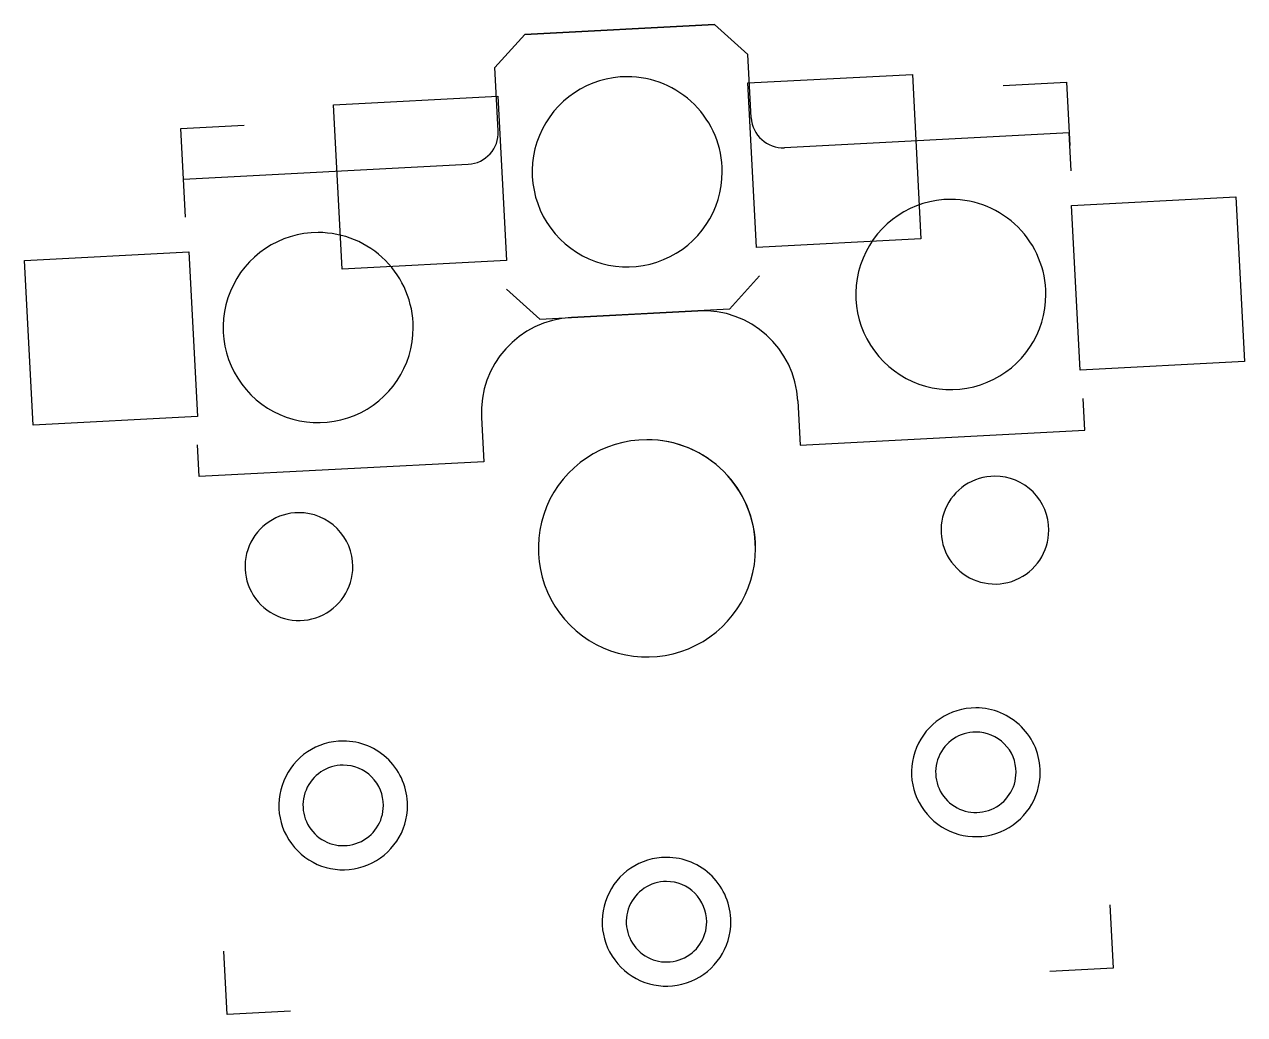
# Model space of a CAD drawing. Extents: x 28 to 165, y -144 to -37.
# Drawn here: x 73.98 to 93.24, y -95.96 to -80.34 of the extents above; entities that cross this region are included whole.
import ezdxf

# ---------------------------------------------------------------- set-up
doc = ezdxf.new("R2010")
doc.units = 0
doc.layers.get('0').update_dxf_attribs({"linetype": 'CONTINUOUS'})

msp = doc.modelspace()

# ---------------------------------------------------------------- linework, layer by layer
at = {"color": 7}
for points in [[(84.875749, -80.339309), (81.879858, -80.496317), (81.406711, -81.021799)], [(81.406711, -81.021799), (81.879858, -80.496317)], [(81.879858, -80.496317), (84.875749, -80.339309)], [(84.875749, -80.339309), (85.401232, -80.812456)], [(85.401232, -80.812456), (84.875749, -80.339309)], [(85.453568, -81.811086), (85.401232, -80.812456)], [(81.459047, -82.02043), (81.406711, -81.021799)], [(89.43239, -81.302154), (90.43102, -81.249818)], [(89.43239, -81.302154), (90.43102, -81.249818)], [(90.43102, -81.249818), (90.483356, -82.248448)], [(90.43102, -81.249818), (90.483356, -82.248448)], [(76.450194, -81.982521), (77.448824, -81.930185)], [(76.450194, -81.982521), (77.448824, -81.930185)], [(76.50253, -82.981151), (76.450194, -81.982521)], [(76.50253, -82.981151), (76.450194, -81.982521)], [(90.472889, -82.048721), (85.979052, -82.284234)], [(90.50429, -82.6479), (90.472889, -82.048721)], [(76.492062, -82.781426), (80.985899, -82.545914)], [(76.523464, -83.380604), (76.492062, -82.781426)], [(85.584409, -84.307663), (85.111261, -84.833146)], [(81.589887, -84.517007), (82.11537, -84.990154), (84.611946, -84.859314)], [(85.111261, -84.833146), (82.614685, -84.963986)], [(86.188396, -86.278755), (86.225031, -86.977797)], [(90.718868, -86.742285), (90.6927, -86.242969)], [(81.195243, -86.540436), (81.231878, -87.239477)], [(86.225031, -86.977797), (90.718868, -86.742285)], [(76.738041, -87.474989), (76.711873, -86.975674)], [(81.231878, -87.239477), (76.738041, -87.474989)], [(91.111388, -94.232014), (91.163724, -95.230644)], [(91.111388, -94.232014), (91.163724, -95.230644)], [(77.182898, -95.963348), (77.130561, -94.964718)], [(77.182898, -95.963348), (77.130561, -94.964718)], [(91.163724, -95.230644), (90.165094, -95.28298)], [(91.163724, -95.230644), (90.165094, -95.28298)], [(78.181527, -95.911012), (77.182898, -95.963348)], [(78.181527, -95.911012), (77.182898, -95.963348)]]:
    msp.add_lwpolyline(points, dxfattribs=at)
for points in [[(83.49556, -81.16473)], [(83.49556, -81.16473)], [(83.49556, -81.16473)], [(83.49556, -81.16473)], [(83.49556, -81.16473)], [(83.49556, -81.16473)], [(85.535892, -83.859586), (85.399819, -81.263149), (87.996257, -81.127076), (88.13233, -83.723513)], [(78.994862, -84.202387), (78.858789, -81.60595), (81.455227, -81.469877), (81.5913, -84.066314)], [(88.603851, -83.100036)], [(88.603851, -83.100036)], [(88.603851, -83.100037)], [(88.603851, -83.100037)], [(88.603851, -83.100037)], [(88.603851, -83.100037)], [(90.644184, -85.794893), (90.508111, -83.198456), (93.104549, -83.062382), (93.240622, -85.65882)], [(78.617546, -83.623397)], [(78.617546, -83.623397)], [(78.617546, -83.623397)], [(78.617546, -83.623397)], [(78.617546, -83.623397)], [(78.617546, -83.623397)], [(74.11685, -86.661054), (73.980776, -84.064616), (76.577214, -83.928543), (76.713287, -86.524981)], [(83.806959, -86.892081)], [(83.806959, -86.892081)], [(83.806959, -86.892082)], [(83.806959, -86.892082)], [(83.806959, -86.892082)], [(83.806959, -86.892082)], [(89.299426, -87.467834)], [(89.299426, -87.467834)], [(89.299426, -87.467834)], [(89.299426, -87.467834)], [(89.299426, -87.467834)], [(89.299426, -87.467834)], [(78.314492, -88.04353)], [(78.314492, -88.04353)], [(78.314492, -88.043531)], [(78.314492, -88.043531)], [(78.314492, -88.043531)], [(78.314492, -88.043531)], [(88.998988, -91.123697)], [(88.998988, -91.123697)], [(79.012683, -91.647058)], [(79.012683, -91.647058)], [(88.998988, -91.504697)], [(88.998988, -91.504697)], [(88.998988, -91.504697)], [(88.998988, -91.504697)], [(79.012683, -92.028058)], [(79.012683, -92.028058)], [(79.012683, -92.028058)], [(79.012683, -92.028058)], [(84.115741, -93.482501)], [(84.115741, -93.482501)], [(84.115741, -93.863502)], [(84.115741, -93.863502)], [(84.115741, -93.863502)], [(84.115741, -93.863502)]]:
    msp.add_lwpolyline(points, close=True, dxfattribs=at)
for points in [[(83.49556, -81.16473), (82.888866, -81.16473), (82.341911, -81.530194), (82.109739, -82.090705)], [(83.49556, -81.16473), (82.888866, -81.16473), (82.341911, -81.530193), (82.109739, -82.090705)], [(83.49556, -81.16473), (82.888866, -81.16473), (82.341911, -81.530194), (82.109739, -82.090705)], [(83.49556, -81.16473), (82.888866, -81.16473), (82.341911, -81.530193), (82.109739, -82.090705)], [(83.49556, -81.16473), (82.888866, -81.16473), (82.341911, -81.530194), (82.109739, -82.090705)], [(83.49556, -81.16473), (82.888866, -81.16473), (82.341911, -81.530194), (82.109739, -82.090705)], [(84.55622, -81.60407), (84.274916, -81.322765), (83.893384, -81.16473), (83.49556, -81.16473)], [(84.556221, -81.60407), (84.274916, -81.322765), (83.893385, -81.16473), (83.49556, -81.16473)], [(84.55622, -81.60407), (84.274916, -81.322765), (83.893384, -81.16473), (83.49556, -81.16473)], [(84.556221, -81.60407), (84.274916, -81.322765), (83.893385, -81.16473), (83.49556, -81.16473)], [(84.55622, -81.60407), (84.274916, -81.322765), (83.893384, -81.16473), (83.49556, -81.16473)], [(84.55622, -81.60407), (84.274916, -81.322765), (83.893384, -81.16473), (83.49556, -81.16473)], [(84.99556, -82.664731), (84.99556, -82.266906), (84.837525, -81.885375), (84.55622, -81.60407)], [(84.99556, -82.664731), (84.99556, -82.266906), (84.837525, -81.885375), (84.55622, -81.60407)], [(84.99556, -82.664731), (84.99556, -82.266906), (84.837525, -81.885375), (84.55622, -81.60407)], [(84.99556, -82.664731), (84.99556, -82.266906), (84.837525, -81.885375), (84.55622, -81.60407)], [(84.995561, -82.664731), (84.995561, -82.266906), (84.837526, -81.885375), (84.556221, -81.60407)], [(84.995561, -82.664731), (84.995561, -82.266906), (84.837526, -81.885375), (84.556221, -81.60407)], [(85.453569, -81.811086), (85.468021, -82.08685), (85.703288, -82.298685), (85.979052, -82.284233)], [(80.985899, -82.545914), (81.261663, -82.531461), (81.473498, -82.296194), (81.459046, -82.02043)], [(82.109739, -82.090705), (81.877567, -82.651217), (82.005901, -83.296395), (82.434898, -83.725392)], [(82.109739, -82.090705), (81.877567, -82.651217), (82.005901, -83.296395), (82.434898, -83.725392)], [(82.109739, -82.090705), (81.877568, -82.651217), (82.005901, -83.296395), (82.434899, -83.725392)], [(82.109739, -82.090705), (81.877568, -82.651217), (82.005901, -83.296395), (82.434899, -83.725392)], [(82.109739, -82.090705), (81.877568, -82.651217), (82.005901, -83.296395), (82.434899, -83.725392)], [(82.109739, -82.090705), (81.877568, -82.651217), (82.005901, -83.296395), (82.434899, -83.725392)], [(84.069585, -84.050551), (84.630097, -83.81838), (84.99556, -83.271425), (84.99556, -82.664731)], [(84.069585, -84.050552), (84.630097, -83.81838), (84.995561, -83.271425), (84.995561, -82.664731)], [(84.069585, -84.050551), (84.630097, -83.81838), (84.99556, -83.271425), (84.99556, -82.664731)], [(84.069585, -84.050552), (84.630097, -83.81838), (84.995561, -83.271425), (84.995561, -82.664731)], [(84.069585, -84.050551), (84.630097, -83.81838), (84.99556, -83.271425), (84.99556, -82.664731)], [(84.069585, -84.050551), (84.630097, -83.81838), (84.99556, -83.271425), (84.99556, -82.664731)], [(88.603851, -83.100036), (87.997157, -83.100036), (87.450202, -83.4655), (87.218031, -84.026012)], [(88.603851, -83.100036), (87.997157, -83.100036), (87.450202, -83.4655), (87.218031, -84.026012)], [(88.603851, -83.100037), (87.997158, -83.100037), (87.450203, -83.4655), (87.218031, -84.026012)], [(88.603851, -83.100037), (87.997158, -83.100037), (87.450203, -83.4655), (87.218031, -84.026012)], [(88.603851, -83.100037), (87.997158, -83.100037), (87.450203, -83.4655), (87.218031, -84.026012)], [(88.603851, -83.100037), (87.997158, -83.100037), (87.450203, -83.4655), (87.218031, -84.026012)], [(89.664513, -83.539377), (89.383208, -83.258072), (89.001676, -83.100036), (88.603851, -83.100036)], [(89.664513, -83.539377), (89.383208, -83.258072), (89.001676, -83.100036), (88.603851, -83.100036)], [(89.664512, -83.539377), (89.383207, -83.258072), (89.001676, -83.100037), (88.603851, -83.100037)], [(89.664512, -83.539377), (89.383207, -83.258072), (89.001676, -83.100037), (88.603851, -83.100037)], [(89.664512, -83.539377), (89.383207, -83.258072), (89.001676, -83.100037), (88.603851, -83.100037)], [(89.664512, -83.539377), (89.383207, -83.258072), (89.001676, -83.100037), (88.603851, -83.100037)], [(90.103852, -84.600038), (90.103852, -84.202213), (89.945817, -83.820682), (89.664512, -83.539377)], [(90.103852, -84.600038), (90.103852, -84.202213), (89.945817, -83.820682), (89.664512, -83.539377)], [(90.103852, -84.600038), (90.103852, -84.202213), (89.945817, -83.820682), (89.664512, -83.539377)], [(90.103852, -84.600038), (90.103852, -84.202213), (89.945817, -83.820682), (89.664512, -83.539377)], [(90.103853, -84.600038), (90.103853, -84.202213), (89.945817, -83.820681), (89.664513, -83.539377)], [(90.103853, -84.600038), (90.103853, -84.202213), (89.945817, -83.820681), (89.664513, -83.539377)], [(78.617546, -83.623397), (78.010852, -83.623397), (77.463897, -83.988861), (77.231725, -84.549373)], [(78.617546, -83.623397), (78.010852, -83.623397), (77.463897, -83.988861), (77.231725, -84.549373)], [(78.617546, -83.623397), (78.010852, -83.623397), (77.463897, -83.988861), (77.231726, -84.549373)], [(78.617546, -83.623397), (78.010852, -83.623397), (77.463897, -83.988861), (77.231726, -84.549373)], [(78.617546, -83.623397), (78.010852, -83.623397), (77.463897, -83.988861), (77.231726, -84.549373)], [(78.617546, -83.623397), (78.010852, -83.623397), (77.463897, -83.988861), (77.231726, -84.549373)], [(79.678207, -84.062738), (79.396902, -83.781433), (79.015371, -83.623397), (78.617546, -83.623397)], [(79.678207, -84.062737), (79.396902, -83.781432), (79.015371, -83.623397), (78.617546, -83.623397)], [(79.678207, -84.062738), (79.396902, -83.781433), (79.015371, -83.623397), (78.617546, -83.623397)], [(79.678207, -84.062737), (79.396902, -83.781432), (79.015371, -83.623397), (78.617546, -83.623397)], [(79.678207, -84.062738), (79.396902, -83.781433), (79.015371, -83.623397), (78.617546, -83.623397)], [(79.678207, -84.062738), (79.396902, -83.781433), (79.015371, -83.623397), (78.617546, -83.623397)], [(82.434898, -83.725392), (82.863896, -84.15439), (83.509073, -84.282723), (84.069585, -84.050552)], [(82.434898, -83.725392), (82.863896, -84.15439), (83.509073, -84.282723), (84.069585, -84.050552)], [(82.434899, -83.725392), (82.863896, -84.154389), (83.509073, -84.282723), (84.069585, -84.050551)], [(82.434899, -83.725392), (82.863896, -84.154389), (83.509073, -84.282723), (84.069585, -84.050551)], [(82.434899, -83.725392), (82.863896, -84.154389), (83.509073, -84.282723), (84.069585, -84.050551)], [(82.434899, -83.725392), (82.863896, -84.154389), (83.509073, -84.282723), (84.069585, -84.050551)], [(80.117547, -85.123398), (80.117547, -84.725573), (79.959512, -84.344042), (79.678207, -84.062737)], [(80.117547, -85.123398), (80.117547, -84.725573), (79.959512, -84.344042), (79.678207, -84.062737)], [(80.117547, -85.123398), (80.117547, -84.725573), (79.959511, -84.344042), (79.678207, -84.062738)], [(80.117547, -85.123398), (80.117547, -84.725573), (79.959511, -84.344042), (79.678207, -84.062738)], [(80.117547, -85.123398), (80.117547, -84.725573), (79.959511, -84.344042), (79.678207, -84.062738)], [(80.117547, -85.123398), (80.117547, -84.725573), (79.959511, -84.344042), (79.678207, -84.062738)], [(87.218031, -84.026012), (86.985859, -84.586524), (87.114193, -85.231702), (87.54319, -85.660699)], [(87.218031, -84.026012), (86.985859, -84.586524), (87.114193, -85.231702), (87.54319, -85.660699)], [(87.218031, -84.026012), (86.98586, -84.586524), (87.114193, -85.231701), (87.543191, -85.660699)], [(87.218031, -84.026012), (86.98586, -84.586524), (87.114193, -85.231701), (87.543191, -85.660699)], [(87.218031, -84.026012), (86.98586, -84.586524), (87.114193, -85.231701), (87.543191, -85.660699)], [(87.218031, -84.026012), (86.98586, -84.586524), (87.114193, -85.231701), (87.543191, -85.660699)], [(77.231726, -84.549373), (76.999554, -85.109885), (77.127888, -85.755062), (77.556885, -86.184059)], [(77.231725, -84.549373), (76.999554, -85.109885), (77.127887, -85.755062), (77.556885, -86.18406)], [(77.231726, -84.549373), (76.999554, -85.109885), (77.127888, -85.755062), (77.556885, -86.184059)], [(77.231725, -84.549373), (76.999554, -85.109885), (77.127887, -85.755062), (77.556885, -86.18406)], [(77.231726, -84.549373), (76.999554, -85.109885), (77.127888, -85.755062), (77.556885, -86.184059)], [(77.231726, -84.549373), (76.999554, -85.109885), (77.127888, -85.755062), (77.556885, -86.184059)], [(89.177877, -85.985858), (89.738389, -85.753686), (90.103852, -85.206732), (90.103852, -84.600038)], [(89.177877, -85.985858), (89.738389, -85.753687), (90.103853, -85.206732), (90.103853, -84.600038)], [(89.177877, -85.985858), (89.738389, -85.753686), (90.103852, -85.206732), (90.103852, -84.600038)], [(89.177877, -85.985858), (89.738389, -85.753687), (90.103853, -85.206732), (90.103853, -84.600038)], [(89.177877, -85.985858), (89.738389, -85.753686), (90.103852, -85.206732), (90.103852, -84.600038)], [(89.177877, -85.985858), (89.738389, -85.753686), (90.103852, -85.206732), (90.103852, -84.600038)], [(86.188395, -86.278755), (86.145038, -85.451463), (85.439238, -84.815958), (84.611946, -84.859314)], [(79.191571, -86.509218), (79.752083, -86.277047), (80.117547, -85.730092), (80.117547, -85.123398)], [(79.191571, -86.509218), (79.752083, -86.277047), (80.117547, -85.730092), (80.117547, -85.123398)], [(79.191571, -86.509218), (79.752083, -86.277047), (80.117547, -85.730092), (80.117547, -85.123398)], [(79.191571, -86.509218), (79.752083, -86.277047), (80.117547, -85.730092), (80.117547, -85.123398)], [(79.191572, -86.509219), (79.752084, -86.277047), (80.117547, -85.730092), (80.117547, -85.123398)], [(79.191572, -86.509219), (79.752084, -86.277047), (80.117547, -85.730092), (80.117547, -85.123398)], [(82.614685, -84.963986), (81.787392, -85.007343), (81.151887, -85.713143), (81.195243, -86.540436)], [(87.54319, -85.660699), (87.972188, -86.089696), (88.617365, -86.21803), (89.177877, -85.985858)], [(87.54319, -85.660699), (87.972188, -86.089696), (88.617365, -86.21803), (89.177877, -85.985858)], [(87.543191, -85.660699), (87.972188, -86.089696), (88.617365, -86.21803), (89.177877, -85.985858)], [(87.543191, -85.660699), (87.972188, -86.089696), (88.617365, -86.21803), (89.177877, -85.985858)], [(87.543191, -85.660699), (87.972188, -86.089696), (88.617365, -86.21803), (89.177877, -85.985858)], [(87.543191, -85.660699), (87.972188, -86.089696), (88.617365, -86.21803), (89.177877, -85.985858)], [(77.556885, -86.184059), (77.985882, -86.613056), (78.631059, -86.74139), (79.191571, -86.509218)], [(77.556885, -86.184059), (77.985882, -86.613056), (78.631059, -86.74139), (79.191571, -86.509218)], [(77.556885, -86.184059), (77.985882, -86.613056), (78.631059, -86.74139), (79.191571, -86.509218)], [(77.556885, -86.184059), (77.985882, -86.613056), (78.631059, -86.74139), (79.191571, -86.509218)], [(77.556885, -86.18406), (77.985882, -86.613057), (78.631059, -86.741391), (79.191572, -86.509219)], [(77.556885, -86.18406), (77.985882, -86.613057), (78.631059, -86.741391), (79.191572, -86.509219)], [(83.806959, -86.892081), (83.113508, -86.892081), (82.488338, -87.309806), (82.222966, -87.950471)], [(83.806959, -86.892081), (83.113508, -86.892081), (82.488338, -87.309806), (82.222966, -87.950471)], [(83.806959, -86.892082), (83.113508, -86.892082), (82.488339, -87.309806), (82.222966, -87.950471)], [(83.806959, -86.892082), (83.113508, -86.892082), (82.488339, -87.309806), (82.222966, -87.950471)], [(83.806959, -86.892082), (83.113508, -86.892082), (82.488339, -87.309806), (82.222966, -87.950471)], [(83.806959, -86.892082), (83.113508, -86.892082), (82.488339, -87.309806), (82.222966, -87.950471)], [(85.52146, -88.606583), (85.52146, -87.65969), (84.753852, -86.892081), (83.806959, -86.892081)], [(85.52146, -88.606583), (85.52146, -87.65969), (84.753852, -86.892081), (83.806959, -86.892081)], [(85.019294, -87.394247), (84.697763, -87.072716), (84.261673, -86.892082), (83.806959, -86.892082)], [(85.019294, -87.394247), (84.697763, -87.072716), (84.261673, -86.892082), (83.806959, -86.892082)], [(85.019294, -87.394247), (84.697763, -87.072716), (84.261673, -86.892082), (83.806959, -86.892082)], [(85.019294, -87.394247), (84.697763, -87.072716), (84.261673, -86.892082), (83.806959, -86.892082)], [(85.52146, -88.606583), (85.52146, -88.151869), (85.340826, -87.715779), (85.019294, -87.394247)], [(85.52146, -88.606583), (85.52146, -88.151869), (85.340826, -87.715779), (85.019294, -87.394247)], [(85.52146, -88.606583), (85.52146, -88.151869), (85.340826, -87.715779), (85.019294, -87.394247)], [(85.52146, -88.606583), (85.52146, -88.151869), (85.340826, -87.715779), (85.019294, -87.394247)], [(89.299426, -87.467834), (88.955269, -87.467834), (88.644999, -87.675149), (88.513296, -87.993109)], [(89.299426, -87.467834), (88.955269, -87.467834), (88.644999, -87.675149), (88.513296, -87.993109)], [(89.299426, -87.467834), (88.955269, -87.467834), (88.645, -87.675149), (88.513297, -87.993109)], [(89.299426, -87.467834), (88.955269, -87.467834), (88.645, -87.675149), (88.513297, -87.993109)], [(89.299426, -87.467834), (88.955269, -87.467834), (88.645, -87.675149), (88.513297, -87.993109)], [(89.299426, -87.467834), (88.955269, -87.467834), (88.645, -87.675149), (88.513297, -87.993109)], [(89.901103, -87.717057), (89.741529, -87.557482), (89.525099, -87.467834), (89.299426, -87.467834)], [(89.901104, -87.717057), (89.741529, -87.557482), (89.525099, -87.467834), (89.299426, -87.467834)], [(89.901103, -87.717057), (89.741529, -87.557482), (89.525099, -87.467834), (89.299426, -87.467834)], [(89.901104, -87.717057), (89.741529, -87.557482), (89.525099, -87.467834), (89.299426, -87.467834)], [(89.901103, -87.717057), (89.741529, -87.557482), (89.525099, -87.467834), (89.299426, -87.467834)], [(89.901103, -87.717057), (89.741529, -87.557482), (89.525099, -87.467834), (89.299426, -87.467834)], [(90.150326, -88.318734), (90.150326, -88.093062), (90.060678, -87.876632), (89.901103, -87.717057)], [(90.150326, -88.318734), (90.150326, -88.093062), (90.060678, -87.876632), (89.901103, -87.717057)], [(90.150326, -88.318734), (90.150326, -88.093062), (90.060678, -87.876632), (89.901103, -87.717057)], [(90.150326, -88.318734), (90.150326, -88.093062), (90.060678, -87.876632), (89.901103, -87.717057)], [(90.150327, -88.318734), (90.150327, -88.093061), (90.060679, -87.876632), (89.901104, -87.717057)], [(90.150327, -88.318734), (90.150327, -88.093061), (90.060679, -87.876632), (89.901104, -87.717057)], [(82.222966, -87.950471), (81.957594, -88.591137), (82.10428, -89.328574), (82.594623, -89.818918)], [(82.222966, -87.950471), (81.957594, -88.591137), (82.104279, -89.328574), (82.594623, -89.818918)], [(82.222966, -87.950471), (81.957594, -88.591137), (82.10428, -89.328574), (82.594623, -89.818918)], [(82.222966, -87.950471), (81.957594, -88.591137), (82.104279, -89.328574), (82.594623, -89.818918)], [(82.222966, -87.950471), (81.957594, -88.591137), (82.10428, -89.328574), (82.594623, -89.818918)], [(82.222966, -87.950471), (81.957594, -88.591137), (82.10428, -89.328574), (82.594623, -89.818918)], [(88.513297, -87.993109), (88.381593, -88.311069), (88.454393, -88.677056), (88.697749, -88.920412)], [(88.513296, -87.993109), (88.381593, -88.311069), (88.454392, -88.677056), (88.697748, -88.920412)], [(88.513297, -87.993109), (88.381593, -88.311069), (88.454393, -88.677056), (88.697749, -88.920412)], [(88.513296, -87.993109), (88.381593, -88.311069), (88.454392, -88.677056), (88.697748, -88.920412)], [(88.513297, -87.993109), (88.381593, -88.311069), (88.454393, -88.677056), (88.697749, -88.920412)], [(88.513297, -87.993109), (88.381593, -88.311069), (88.454393, -88.677056), (88.697749, -88.920412)], [(78.314492, -88.04353), (77.970334, -88.04353), (77.660065, -88.250845), (77.528362, -88.568805)], [(78.314492, -88.04353), (77.970334, -88.04353), (77.660065, -88.250845), (77.528362, -88.568805)], [(78.314492, -88.043531), (77.970335, -88.043531), (77.660065, -88.250846), (77.528362, -88.568805)], [(78.314492, -88.043531), (77.970335, -88.043531), (77.660065, -88.250846), (77.528362, -88.568805)], [(78.314492, -88.043531), (77.970335, -88.043531), (77.660065, -88.250846), (77.528362, -88.568805)], [(78.314492, -88.043531), (77.970335, -88.043531), (77.660065, -88.250846), (77.528362, -88.568805)], [(78.916169, -88.292753), (78.756594, -88.133178), (78.540165, -88.04353), (78.314492, -88.04353)], [(78.916169, -88.292753), (78.756594, -88.133178), (78.540165, -88.04353), (78.314492, -88.04353)], [(78.916169, -88.292754), (78.756594, -88.133179), (78.540164, -88.043531), (78.314492, -88.043531)], [(78.916169, -88.292754), (78.756594, -88.133179), (78.540164, -88.043531), (78.314492, -88.043531)], [(78.916169, -88.292754), (78.756594, -88.133179), (78.540164, -88.043531), (78.314492, -88.043531)], [(78.916169, -88.292754), (78.756594, -88.133179), (78.540164, -88.043531), (78.314492, -88.043531)], [(79.165392, -88.894431), (79.165392, -88.668758), (79.075744, -88.452328), (78.916169, -88.292753)], [(79.165392, -88.894431), (79.165392, -88.668758), (79.075744, -88.452328), (78.916169, -88.292753)], [(79.165392, -88.894431), (79.165392, -88.668758), (79.075744, -88.452328), (78.916169, -88.292754)], [(79.165392, -88.894431), (79.165392, -88.668758), (79.075744, -88.452328), (78.916169, -88.292754)], [(79.165392, -88.894431), (79.165392, -88.668758), (79.075744, -88.452328), (78.916169, -88.292754)], [(79.165392, -88.894431), (79.165392, -88.668758), (79.075744, -88.452328), (78.916169, -88.292754)], [(89.625051, -89.104864), (89.943011, -88.973161), (90.150326, -88.662891), (90.150326, -88.318734)], [(89.625051, -89.104864), (89.943011, -88.973161), (90.150326, -88.662891), (90.150326, -88.318734)], [(89.625051, -89.104864), (89.943011, -88.973161), (90.150326, -88.662891), (90.150326, -88.318734)], [(89.625051, -89.104864), (89.943011, -88.973161), (90.150326, -88.662891), (90.150326, -88.318734)], [(89.625052, -89.104864), (89.943012, -88.973161), (90.150327, -88.662892), (90.150327, -88.318734)], [(89.625052, -89.104864), (89.943012, -88.973161), (90.150327, -88.662892), (90.150327, -88.318734)], [(77.528362, -88.568805), (77.396658, -88.886765), (77.469458, -89.252753), (77.712814, -89.496109)], [(77.528362, -88.568805), (77.396658, -88.886765), (77.469458, -89.252753), (77.712814, -89.496109)], [(77.528362, -88.568805), (77.396659, -88.886765), (77.469458, -89.252753), (77.712814, -89.496108)], [(77.528362, -88.568805), (77.396659, -88.886765), (77.469458, -89.252753), (77.712814, -89.496108)], [(77.528362, -88.568805), (77.396659, -88.886765), (77.469458, -89.252753), (77.712814, -89.496108)], [(77.528362, -88.568805), (77.396659, -88.886765), (77.469458, -89.252753), (77.712814, -89.496108)], [(84.46307, -90.190575), (85.103735, -89.925203), (85.52146, -89.300034), (85.52146, -88.606583)], [(84.46307, -90.190576), (85.103736, -89.925203), (85.52146, -89.300034), (85.52146, -88.606583)], [(84.46307, -90.190575), (85.103735, -89.925203), (85.52146, -89.300034), (85.52146, -88.606583)], [(84.46307, -90.190576), (85.103736, -89.925203), (85.52146, -89.300034), (85.52146, -88.606583)], [(84.46307, -90.190575), (85.103735, -89.925203), (85.52146, -89.300034), (85.52146, -88.606583)], [(84.46307, -90.190575), (85.103735, -89.925203), (85.52146, -89.300034), (85.52146, -88.606583)], [(78.640117, -89.68056), (78.958077, -89.548857), (79.165392, -89.238588), (79.165392, -88.894431)], [(78.640117, -89.680561), (78.958077, -89.548857), (79.165392, -89.238588), (79.165392, -88.894431)], [(78.640117, -89.68056), (78.958077, -89.548857), (79.165392, -89.238588), (79.165392, -88.894431)], [(78.640117, -89.680561), (78.958077, -89.548857), (79.165392, -89.238588), (79.165392, -88.894431)], [(78.640117, -89.68056), (78.958077, -89.548857), (79.165392, -89.238588), (79.165392, -88.894431)], [(78.640117, -89.68056), (78.958077, -89.548857), (79.165392, -89.238588), (79.165392, -88.894431)], [(88.697748, -88.920412), (88.941104, -89.163768), (89.307092, -89.236568), (89.625052, -89.104864)], [(88.697748, -88.920412), (88.941104, -89.163768), (89.307092, -89.236568), (89.625052, -89.104864)], [(88.697749, -88.920412), (88.941104, -89.163768), (89.307092, -89.236567), (89.625051, -89.104864)], [(88.697749, -88.920412), (88.941104, -89.163768), (89.307092, -89.236567), (89.625051, -89.104864)], [(88.697749, -88.920412), (88.941104, -89.163768), (89.307092, -89.236567), (89.625051, -89.104864)], [(88.697749, -88.920412), (88.941104, -89.163768), (89.307092, -89.236567), (89.625051, -89.104864)], [(77.712814, -89.496108), (77.95617, -89.739464), (78.322157, -89.812264), (78.640117, -89.68056)], [(77.712814, -89.496108), (77.95617, -89.739464), (78.322157, -89.812264), (78.640117, -89.68056)], [(77.712814, -89.496108), (77.95617, -89.739464), (78.322157, -89.812264), (78.640117, -89.68056)], [(77.712814, -89.496108), (77.95617, -89.739464), (78.322157, -89.812264), (78.640117, -89.68056)], [(77.712814, -89.496109), (77.95617, -89.739465), (78.322157, -89.812264), (78.640117, -89.680561)], [(77.712814, -89.496109), (77.95617, -89.739465), (78.322157, -89.812264), (78.640117, -89.680561)], [(82.594623, -89.818918), (83.084967, -90.309262), (83.822405, -90.455947), (84.46307, -90.190575)], [(82.594623, -89.818918), (83.084967, -90.309262), (83.822405, -90.455948), (84.46307, -90.190576)], [(82.594623, -89.818918), (83.084967, -90.309262), (83.822405, -90.455947), (84.46307, -90.190575)], [(82.594623, -89.818918), (83.084967, -90.309262), (83.822405, -90.455948), (84.46307, -90.190576)], [(82.594623, -89.818918), (83.084967, -90.309262), (83.822405, -90.455947), (84.46307, -90.190575)], [(82.594623, -89.818918), (83.084967, -90.309262), (83.822405, -90.455947), (84.46307, -90.190575)], [(88.998988, -91.123697), (88.588054, -91.123697), (88.217583, -91.371238), (88.060325, -91.750891)], [(88.998988, -91.123697), (88.588054, -91.123697), (88.217583, -91.371238), (88.060325, -91.750891)], [(89.717409, -91.421277), (89.526872, -91.23074), (89.268448, -91.123697), (88.998988, -91.123697)], [(89.717409, -91.421277), (89.526872, -91.23074), (89.268448, -91.123697), (88.998988, -91.123697)], [(90.014989, -92.139698), (90.014989, -91.870238), (89.907946, -91.611814), (89.717409, -91.421277)], [(90.014989, -92.139698), (90.014989, -91.870238), (89.907946, -91.611814), (89.717409, -91.421277)], [(79.012683, -91.647058), (78.601749, -91.647058), (78.231278, -91.894598), (78.074021, -92.274252)], [(79.012683, -91.647058), (78.601749, -91.647058), (78.231278, -91.894598), (78.074021, -92.274252)], [(79.731104, -91.944637), (79.540567, -91.7541), (79.282143, -91.647058), (79.012683, -91.647058)], [(79.731104, -91.944637), (79.540567, -91.7541), (79.282143, -91.647058), (79.012683, -91.647058)], [(88.998988, -91.504697), (88.742154, -91.504697), (88.51061, -91.65941), (88.412324, -91.896694)], [(88.998988, -91.504697), (88.742154, -91.504697), (88.51061, -91.65941), (88.412324, -91.896694)], [(88.998988, -91.504697), (88.742154, -91.504697), (88.51061, -91.65941), (88.412324, -91.896694)], [(88.998988, -91.504697), (88.742154, -91.504697), (88.51061, -91.65941), (88.412324, -91.896694)], [(89.448001, -91.690685), (89.328915, -91.571599), (89.1674, -91.504697), (88.998988, -91.504697)], [(89.448001, -91.690685), (89.328915, -91.571599), (89.1674, -91.504697), (88.998988, -91.504697)], [(89.448001, -91.690685), (89.328915, -91.571599), (89.1674, -91.504697), (88.998988, -91.504697)], [(89.448001, -91.690685), (89.328915, -91.571599), (89.1674, -91.504697), (88.998988, -91.504697)], [(88.060325, -91.750891), (87.903068, -92.130545), (87.989992, -92.567545), (88.280567, -92.858119)], [(88.060325, -91.750891), (87.903068, -92.130545), (87.989992, -92.567545), (88.280567, -92.858119)], [(89.633988, -92.139698), (89.633988, -91.971285), (89.567087, -91.809771), (89.448001, -91.690685)], [(89.633988, -92.139698), (89.633988, -91.971285), (89.567087, -91.809771), (89.448001, -91.690685)], [(89.633988, -92.139698), (89.633988, -91.971285), (89.567087, -91.809771), (89.448001, -91.690685)], [(89.633988, -92.139698), (89.633988, -91.971285), (89.567087, -91.809771), (89.448001, -91.690685)], [(79.012683, -92.028058), (78.755849, -92.028058), (78.524305, -92.182771), (78.426019, -92.420054)], [(79.012683, -92.028058), (78.755849, -92.028058), (78.524305, -92.182771), (78.426019, -92.420054)], [(79.012683, -92.028058), (78.755849, -92.028058), (78.524305, -92.182771), (78.426019, -92.420054)], [(79.012683, -92.028058), (78.755849, -92.028058), (78.524305, -92.182771), (78.426019, -92.420054)], [(79.461696, -92.214045), (79.342611, -92.09496), (79.181096, -92.028058), (79.012683, -92.028058)], [(79.461696, -92.214045), (79.342611, -92.09496), (79.181096, -92.028058), (79.012683, -92.028058)], [(79.461696, -92.214045), (79.342611, -92.09496), (79.181096, -92.028058), (79.012683, -92.028058)], [(79.461696, -92.214045), (79.342611, -92.09496), (79.181096, -92.028058), (79.012683, -92.028058)], [(80.028684, -92.663059), (80.028684, -92.393598), (79.921642, -92.135174), (79.731104, -91.944637)], [(80.028684, -92.663059), (80.028684, -92.393598), (79.921642, -92.135174), (79.731104, -91.944637)], [(88.412324, -91.896694), (88.314038, -92.133977), (88.368366, -92.407102), (88.549975, -92.588711)], [(88.412324, -91.896694), (88.314038, -92.133977), (88.368366, -92.407102), (88.549975, -92.588711)], [(88.412324, -91.896694), (88.314038, -92.133977), (88.368366, -92.407102), (88.549975, -92.588711)], [(88.412324, -91.896694), (88.314038, -92.133977), (88.368366, -92.407102), (88.549975, -92.588711)], [(79.647684, -92.663059), (79.647684, -92.494646), (79.580782, -92.333131), (79.461696, -92.214045)], [(79.647684, -92.663059), (79.647684, -92.494646), (79.580782, -92.333131), (79.461696, -92.214045)], [(79.647684, -92.663059), (79.647684, -92.494646), (79.580782, -92.333131), (79.461696, -92.214045)], [(79.647684, -92.663059), (79.647684, -92.494646), (79.580782, -92.333131), (79.461696, -92.214045)], [(89.241992, -92.726362), (89.479275, -92.628076), (89.633988, -92.396532), (89.633988, -92.139698)], [(89.241992, -92.726362), (89.479275, -92.628076), (89.633988, -92.396532), (89.633988, -92.139698)], [(89.241992, -92.726362), (89.479275, -92.628076), (89.633988, -92.396532), (89.633988, -92.139698)], [(89.241992, -92.726362), (89.479275, -92.628076), (89.633988, -92.396532), (89.633988, -92.139698)], [(89.387794, -93.078361), (89.767448, -92.921103), (90.014989, -92.550632), (90.014989, -92.139698)], [(89.387794, -93.078361), (89.767448, -92.921103), (90.014989, -92.550632), (90.014989, -92.139698)], [(78.074021, -92.274252), (77.916763, -92.653905), (78.003688, -93.090905), (78.294262, -93.38148)], [(78.074021, -92.274252), (77.916763, -92.653905), (78.003688, -93.090905), (78.294262, -93.38148)], [(78.426019, -92.420054), (78.327733, -92.657338), (78.382061, -92.930463), (78.56367, -93.112072)], [(78.426019, -92.420054), (78.327733, -92.657338), (78.382061, -92.930463), (78.56367, -93.112072)], [(78.426019, -92.420054), (78.327733, -92.657338), (78.382061, -92.930463), (78.56367, -93.112072)], [(78.426019, -92.420054), (78.327733, -92.657338), (78.382061, -92.930463), (78.56367, -93.112072)], [(88.549975, -92.588711), (88.731583, -92.77032), (89.004709, -92.824648), (89.241992, -92.726362)], [(88.549975, -92.588711), (88.731583, -92.77032), (89.004709, -92.824648), (89.241992, -92.726362)], [(88.549975, -92.588711), (88.731583, -92.77032), (89.004709, -92.824648), (89.241992, -92.726362)], [(88.549975, -92.588711), (88.731583, -92.77032), (89.004709, -92.824648), (89.241992, -92.726362)], [(79.255687, -93.249723), (79.492971, -93.151437), (79.647684, -92.919892), (79.647684, -92.663059)], [(79.255687, -93.249723), (79.492971, -93.151437), (79.647684, -92.919892), (79.647684, -92.663059)], [(79.255687, -93.249723), (79.492971, -93.151437), (79.647684, -92.919892), (79.647684, -92.663059)], [(79.255687, -93.249723), (79.492971, -93.151437), (79.647684, -92.919892), (79.647684, -92.663059)], [(79.40149, -93.601721), (79.781144, -93.444463), (80.028684, -93.073993), (80.028684, -92.663059)], [(79.40149, -93.601721), (79.781144, -93.444463), (80.028684, -93.073993), (80.028684, -92.663059)], [(88.280567, -92.858119), (88.571141, -93.148693), (89.008141, -93.235618), (89.387794, -93.078361)], [(88.280567, -92.858119), (88.571141, -93.148693), (89.008141, -93.235618), (89.387794, -93.078361)], [(78.56367, -93.112072), (78.745279, -93.293681), (79.018404, -93.348009), (79.255687, -93.249723)], [(78.56367, -93.112072), (78.745279, -93.293681), (79.018404, -93.348009), (79.255687, -93.249723)], [(78.56367, -93.112072), (78.745279, -93.293681), (79.018404, -93.348009), (79.255687, -93.249723)], [(78.56367, -93.112072), (78.745279, -93.293681), (79.018404, -93.348009), (79.255687, -93.249723)], [(78.294262, -93.38148), (78.584836, -93.672054), (79.021836, -93.758979), (79.40149, -93.601721)], [(78.294262, -93.38148), (78.584836, -93.672054), (79.021836, -93.758979), (79.40149, -93.601721)], [(84.115741, -93.482501), (83.704807, -93.482501), (83.334336, -93.730042), (83.177079, -94.109696)], [(84.115741, -93.482501), (83.704807, -93.482501), (83.334336, -93.730042), (83.177079, -94.109696)], [(84.834162, -93.780081), (84.643625, -93.589544), (84.385201, -93.482501), (84.115741, -93.482501)], [(84.834162, -93.780081), (84.643625, -93.589544), (84.385201, -93.482501), (84.115741, -93.482501)], [(85.131742, -94.498502), (85.131742, -94.229042), (85.024699, -93.970618), (84.834162, -93.780081)], [(85.131742, -94.498502), (85.131742, -94.229042), (85.024699, -93.970618), (84.834162, -93.780081)], [(84.115741, -93.863502), (83.858907, -93.863502), (83.627363, -94.018215), (83.529077, -94.255498)], [(84.115741, -93.863502), (83.858907, -93.863502), (83.627363, -94.018215), (83.529077, -94.255498)], [(84.115741, -93.863502), (83.858907, -93.863502), (83.627363, -94.018215), (83.529077, -94.255498)], [(84.115741, -93.863502), (83.858907, -93.863502), (83.627363, -94.018215), (83.529077, -94.255498)], [(84.564754, -94.049489), (84.445669, -93.930403), (84.284154, -93.863502), (84.115741, -93.863502)], [(84.564754, -94.049489), (84.445669, -93.930403), (84.284154, -93.863502), (84.115741, -93.863502)], [(84.564754, -94.049489), (84.445669, -93.930403), (84.284154, -93.863502), (84.115741, -93.863502)], [(84.564754, -94.049489), (84.445669, -93.930403), (84.284154, -93.863502), (84.115741, -93.863502)], [(83.177079, -94.109696), (83.019821, -94.489349), (83.106746, -94.926349), (83.39732, -95.216923)], [(83.177079, -94.109696), (83.019821, -94.489349), (83.106746, -94.926349), (83.39732, -95.216923)], [(84.750742, -94.498502), (84.750742, -94.33009), (84.68384, -94.168575), (84.564754, -94.049489)], [(84.750742, -94.498502), (84.750742, -94.33009), (84.68384, -94.168575), (84.564754, -94.049489)], [(84.750742, -94.498502), (84.750742, -94.33009), (84.68384, -94.168575), (84.564754, -94.049489)], [(84.750742, -94.498502), (84.750742, -94.33009), (84.68384, -94.168575), (84.564754, -94.049489)], [(83.529077, -94.255498), (83.430791, -94.492782), (83.485119, -94.765907), (83.666728, -94.947516)], [(83.529077, -94.255498), (83.430791, -94.492782), (83.485119, -94.765907), (83.666728, -94.947516)], [(83.529077, -94.255498), (83.430791, -94.492782), (83.485119, -94.765907), (83.666728, -94.947516)], [(83.529077, -94.255498), (83.430791, -94.492782), (83.485119, -94.765907), (83.666728, -94.947516)], [(84.358745, -95.085166), (84.596029, -94.98688), (84.750742, -94.755336), (84.750742, -94.498502)], [(84.358745, -95.085166), (84.596029, -94.98688), (84.750742, -94.755336), (84.750742, -94.498502)], [(84.358745, -95.085166), (84.596029, -94.98688), (84.750742, -94.755336), (84.750742, -94.498502)], [(84.358745, -95.085166), (84.596029, -94.98688), (84.750742, -94.755336), (84.750742, -94.498502)], [(84.504548, -95.437165), (84.884201, -95.279907), (85.131742, -94.909436), (85.131742, -94.498502)], [(84.504548, -95.437165), (84.884201, -95.279907), (85.131742, -94.909436), (85.131742, -94.498502)], [(83.666728, -94.947516), (83.848337, -95.129124), (84.121462, -95.183452), (84.358745, -95.085166)], [(83.666728, -94.947516), (83.848337, -95.129124), (84.121462, -95.183452), (84.358745, -95.085166)], [(83.666728, -94.947516), (83.848337, -95.129124), (84.121462, -95.183452), (84.358745, -95.085166)], [(83.666728, -94.947516), (83.848337, -95.129124), (84.121462, -95.183452), (84.358745, -95.085166)], [(83.39732, -95.216923), (83.687894, -95.507498), (84.124894, -95.594422), (84.504548, -95.437165)], [(83.39732, -95.216923), (83.687894, -95.507498), (84.124894, -95.594422), (84.504548, -95.437165)]]:
    msp.add_open_spline(points, degree=3, dxfattribs=at)

doc.saveas('drawing.dxf')
